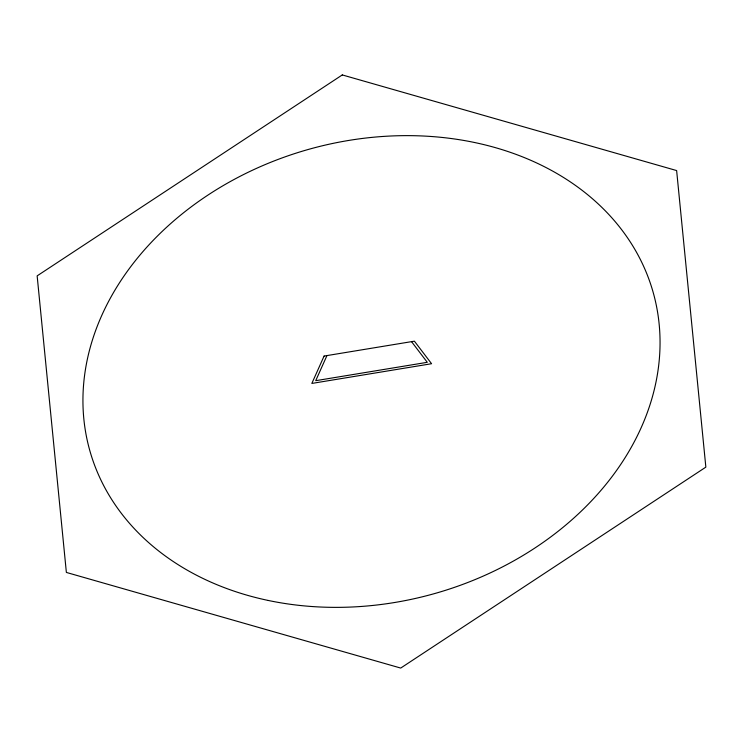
<?xml version="1.0" encoding="UTF-8"?>
<svg xmlns="http://www.w3.org/2000/svg" width="743" height="743" viewBox="0 0 743 743"><rect width="100%" height="100%" fill="white"/><g stroke="black" fill="none" stroke-linecap="round" stroke-linejoin="round"><path stroke-width="1.11" d="M326.929 355.618L315.719 380.685L427.281 362.315L411.566 341.687M324.087 356.055L311.837 383.434L431.572 363.717L414.399 341.176L324.087 356.055M342.282 74.932L37.15 275.867L66.368 572.435L400.718 668.068L705.85 467.133L676.632 170.565L342.282 74.932M268.325 600.474A292.575 230.859 -15.6 0 0 656.459 306.051A292.575 230.859 -15.6 0 0 189.716 207.975A292.575 230.859 -15.6 0 0 268.325 600.474"/></g></svg>
